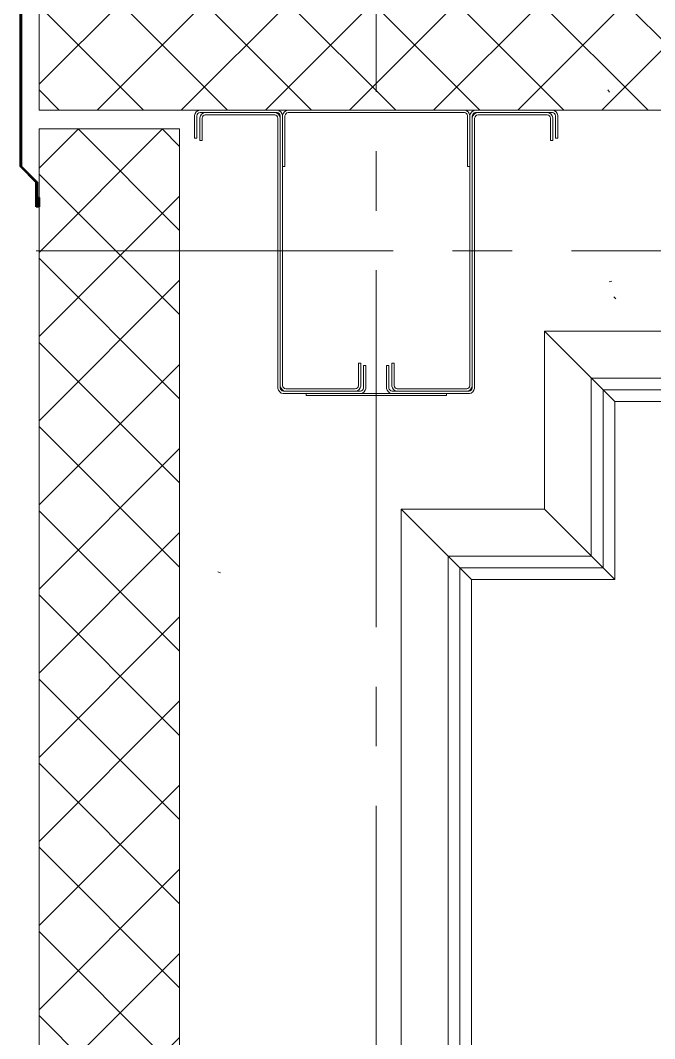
# Model space of a CAD drawing. Header units: millimetres. Extents: x -330955 to 144729, y -76510 to 25340.
# Drawn here: x 79638 to 80315, y -31908 to -30821 of the extents above; entities that cross this region are included whole.
import ezdxf

# ---------------------------------------------------------------- set-up
doc = ezdxf.new("R2010")
doc.units = ezdxf.units.MM
doc.header["$LTSCALE"] = 20
for name, pattern in [('CENTER2', [28.575000000000003, 19.05, -3.175, 3.175, -3.175]), ('XKITLINE00', [0]), ('XKITLINE02', [4, 2, -2])]:
    doc.linetypes.add(name, pattern=pattern)
doc.layers.get('0').update_dxf_attribs({"lineweight": 0})
for name, color, linetype, lineweight in [('A-WALL', 5, 'Continuous', 13), ('Part', 5, 'Continuous', 0), ('S-WALL-PATT', 7, 'Continuous', 0), ('Выноски', 7, 'Continuous', 15), ('Обобщенные модели', 7, 'Continuous', 18), ('Оси', 7, 'CENTER2', 9), ('Стены ГКЛ (графика)', 7, 'Continuous', 25)]:
    doc.layers.add(name, color=color, linetype=linetype, lineweight=lineweight)
pattern_1 = [(45, (0, 0), (-44.90128060534577, 44.90128060534577), []), (135, (0, 0), (-44.90128060534577, -44.90128060534576), [])]
pattern_2 = [(0, (12, 6), (3, 300), [3, -300]), (10, (108, 12), (-49.14003004104248, 295.9632704366632), [2.999999999999999, -299.9999999999998]), (20, (54, 78), (-99.78696513534288, 282.9338466657496), [3, -300]), (29.99999999999999, (120, 126), (-147.4019237886467, 261.3076211353316), [3, -300]), (40, (42.00000000000001, 144), (-190.5381495766049, 231.741695764753), [2.999999999999999, -299.9999999999998]), (49.99999999999999, (66, 216), (-227.8849701066338, 195.1344162353187), [3, -300]), (59.99999999999999, (24, 270), (-258.3076211353316, 152.5980762113534), [3, -300]), (70, (120, 264), (-280.8817258057955, 105.4251208600584), [2.999999999999999, -299.9999999999998]), (80, (192, 276), (-294.9213813706616, 55.04887655911575), [2.999999999999999, -299.9999999999998]), (90, (228, 204), (-300, 3.000000000000018), [3, -300]), (99.99999999999997, (288, 198), (-295.9632704366632, -49.14003004104247), [3, -299.9999999999999]), (110, (288, 90), (-282.9338466657496, -99.78696513534288), [3, -300]), (120, (234, 54), (-261.3076211353316, -147.4019237886466), [2.999999999999999, -299.9999999999998]), (130, (150, 72), (-231.741695764753, -190.5381495766049), [3, -300]), (140, (204, 126), (-195.1344162353188, -227.8849701066338), [3, -300]), (150, (150, 180), (-152.5980762113533, -258.3076211353316), [3, -300]), (160.0000000000001, (276, 12), (-105.4251208600585, -280.8817258057954), [3, -300])]

# ---------------------------------------------------------------- blocks, each defined once
blk = doc.blocks.new('Колонна К2')
at = {"layer": 'Part', "linetype": 'XKITLINE00', "lineweight": 0}
for p, q in [((-99.42504644859582, 152.4338393722428), (-98.5, 152.5)), ((-98.5, 152.5), (-17.5, 152.5)), ((-17.5, 152.5), (-16.57495355140418, 152.4338393722428)), ((16.57495355140418, 152.4338393722428), (17.5, 152.5)), ((17.5, 152.5), (98.5, 152.5)), ((98.5, 152.5), (99.42504644859582, 152.4338393722428)), ((-105, 146), (-104.9338393723592, 146.9250464488287)), ((-105, -141), (-105, 146)), ((-102.4529647831805, 146.5683505327906), (-102.5, 145.9107122735586)), ((-102.5, -141.0892877264414), (-102.5, 145.9107122735586)), ((-102.5, 143.5892877264414), (-102.440160356462, 144.4259552691365)), ((-102.5, -143.4107122735586), (-102.5, 143.5892877264414)), ((-99.95928576774895, 144.0692593530985), (-100, 143.5)), ((-100, -143.5), (-100, 143.5)), ((-98.41071227332577, 150), (-99.06835053255782, 149.9529647834133)), ((-98.41071227332577, 150), (-17.58928772620857, 150)), ((-96.92595526902005, 149.9401603563456), (-96.08928772620857, 150)), ((-96, 147.5), (-96.56925935298204, 147.4592857675161)), ((-96.08928772620857, 150), (-22.91071227332577, 150)), ((-96, 147.5), (-23, 147.5)), ((-22.43074064701796, 147.4592857675161), (-23, 147.5)), ((-22.91071227332577, 150), (-22.07404473097995, 149.9401603563456)), ((-19, 143.5), (-19.04071423225105, 144.0692593530985)), ((-19, 120), (-19, 143.5)), ((-16.93164946697652, 149.9529647834133), (-17.58928772620857, 150)), ((-16.559839643538, 144.4259552691365), (-16.5, 143.5892877264414)), ((-16.5, 120), (-16.5, 143.5892877264414)), ((-13.5, 145.9107122735586), (-13.54703521635383, 146.5683505327906)), ((-13.5, 122.5), (-13.5, 145.9107122735586)), ((-11.06616062764078, 146.9250464488287), (-11, 146)), ((-11, 146), (-11, 122.5)), ((11, 146), (11.06616062764078, 146.9250464488287)), ((11, 122.5), (11, 146)), ((13.54703521681949, 146.5683505327906), (13.5, 145.9107122735586)), ((13.5, 145.9107122735586), (13.5, 122.5)), ((16.5, 143.5892877264414), (16.559839643538, 144.4259552691365)), ((16.5, 120), (16.5, 143.5892877264414)), ((17.58928772667423, 150), (16.93164946744218, 149.9529647834133)), ((17.58928772667423, 150), (98.41071227379143, 150)), ((19.04071423271671, 144.0692593530985), (19, 143.5)), ((19, 120), (19, 143.5)), ((22.07404473097995, 149.9401603563456), (22.91071227379143, 150)), ((23, 147.5), (22.43074064701796, 147.4592857675161)), ((22.91071227379143, 150), (96.08928772667423, 150)), ((23, 147.5), (96, 147.5)), ((96.56925935298204, 147.4592857675161), (96, 147.5)), ((96.08928772667423, 150), (96.92595526902005, 149.9401603563456)), ((99.06835053302348, 149.9529647834133), (98.41071227379143, 150)), ((100, 143.5), (99.95928576774895, 144.0692593530985)), ((100, -143.5), (100, 143.5)), ((102.440160356462, 144.4259552691365), (102.5, 143.5892877264414)), ((102.5, 145.9107122735586), (102.4529647836462, 146.5683505327906)), ((102.5, -141.0892877264414), (102.5, 145.9107122735586)), ((102.5, -143.4107122735586), (102.5, 143.5892877264414)), ((104.9338393723592, 146.9250464488287), (105, 146)), ((105, -141), (105, 146)), ((-19, 120), (-16.5, 120)), ((-11, 122.5), (-13.5, 122.5)), ((13.5, 122.5), (11, 122.5)), ((19, 120), (16.5, 120)), ((-100, -143.5), (-100, -89.93383938604177)), ((-100, -89.93383938604177), (-97.5, -89.93383938604177)), ((-97.5, -89.93383938604177), (-97.47648239159025, -143.7395314031746)), ((97.5, -89.93383938604177), (97.47648239159025, -143.7395314031746)), ((100, -89.93383938604177), (97.5, -89.93383938604177)), ((100.0330803138204, -143.9625232244143), (100, -89.93383938604177)), ((-188.5, -117.5), (-186, -117.5)), ((-188.5, -141.0892877264414), (-188.5, -117.5)), ((-186, -117.5), (-186, -141)), ((188.5, -117.5), (186, -117.5)), ((186, -117.5), (186, -141)), ((188.5, -141.0892877264414), (188.5, -117.5)), ((-194, -143.5), (-194, -120)), ((-194, -120), (-191.5, -120)), ((-191.5, -120), (-191.5, -143.4107122735586)), ((191.5, -120), (191.5, -120)), ((191.5, -120), (191.5, -120)), ((191.5, -143.4107122735586), (191.5, -120)), ((191.5, -120), (194, -120)), ((194, -143.5), (194, -120)), ((-188.440160356462, -141.9259552691365), (-188.5, -141.0892877264414)), ((-186, -141), (-185.9592857672833, -141.5692593530985)), ((-105.040714232251, -141.5692593530985), (-105, -141)), ((-102.5, -141.0892877264414), (-102.559839643538, -141.9259552691365)), ((102.559839643538, -141.9259552691365), (102.5, -141.0892877264414)), ((105, -141), (105.0407142327167, -141.5692593530985)), ((185.959285767749, -141.5692593530985), (186, -141)), ((188.5, -141.0892877264414), (188.440160356462, -141.9259552691365)), ((-193.9338393723592, -144.4250464488287), (-194, -143.5)), ((-191.5, -143.4107122735586), (-191.4529647831805, -144.0683505327906)), ((-187.5, -150), (-188.4250464485958, -149.9338393722428)), ((-188.0683505325578, -147.4529647834133), (-187.4107122733258, -147.5)), ((-187.5, -150), (-106.5, -150)), ((-187.4107122733258, -147.5), (-106.5892877262086, -147.5)), ((-182.0892877262086, -147.5), (-182.9259552690201, -147.4401603563456)), ((-182.569259352982, -144.9592857675161), (-182, -145)), ((-182.0892877262086, -147.5), (-108.9107122733258, -147.5)), ((-182, -145), (-109, -145)), ((-109, -145), (-108.430740647018, -144.9592857675161)), ((-108.0740447309799, -147.4401603563456), (-108.9107122733258, -147.5)), ((-106.5892877262086, -147.5), (-105.9316494669765, -147.4529647834133)), ((-105.5749535514042, -149.9338393722428), (-106.5, -150)), ((-102.5470352163538, -144.0683505327906), (-102.5, -143.4107122735586)), ((-99.93383937235922, -144.4250464488287), (-100, -143.5)), ((-97.5, -143.4107122735586), (-97.4529647831805, -144.0683505327906)), ((-94.42504644854769, -149.9338393722575), (94.42504644854789, -149.9338393722575)), ((-94.06835053264085, -147.4529647834324), (94.06835053264102, -147.4529647834324)), ((97.5, -143.4107122735586), (97.4529647831805, -144.0683505327906)), ((99.93383937235922, -144.4250464488287), (100, -143.5)), ((100.0661606276408, -144.4250464488287), (100, -143.5)), ((102.5, -143.4107122735586), (102.5470352168195, -144.0683505327906)), ((106.5, -150), (105.5749535514042, -149.9338393722428)), ((105.9316494674422, -147.4529647834133), (106.5892877266742, -147.5)), ((106.5, -150), (187.5, -150)), ((106.5892877266742, -147.5), (187.4107122737914, -147.5)), ((108.9107122737914, -147.5), (108.0740447309799, -147.4401603563456)), ((108.430740647018, -144.9592857675161), (109, -145)), ((108.9107122737914, -147.5), (182.0892877266742, -147.5)), ((109, -145), (182, -145)), ((182, -145), (182.569259352982, -144.9592857675161)), ((182.9259552690201, -147.4401603563456), (182.0892877266742, -147.5)), ((187.4107122737914, -147.5), (188.0683505330235, -147.4529647834133)), ((188.4250464485958, -149.9338393722428), (187.5, -150)), ((191.4529647836462, -144.0683505327906), (191.5, -143.4107122735586)), ((194, -143.5), (193.9338393723592, -144.4250464488287))]:
    blk.add_line(p, q, dxfattribs=at)
at = {"layer": 'Part', "linetype": 'XKITLINE02', "lineweight": 0}
for p, q in [((-100, -140.0001452717697), (-100, 139.9998547282303)), ((100, -140.0001452717697), (100, 139.9998547282303))]:
    blk.add_line(p, q, dxfattribs=at)
at = {"layer": 'Part', "linetype": 'XKITLINE00', "lineweight": 0}
blk.add_lwpolyline([(-74.99999999999999, 152.5), (-74.99999999999999, 154.5), (74.99999999999999, 154.5), (74.99999999999999, 152.5), (-74.99999999999999, 152.5)], dxfattribs=at)
for centre, radius, start, end in [((-98.5, 146), 6.499999999995562, 98.18181817978395, 171.8181818202161), ((-17.5, 146), 6.499999999989522, 8.181818179783926, 81.81818182021608), ((17.5, 146), 6.499999999999175, 98.18181817978395, 171.8181818202161), ((98.5, 146), 6.499999999989522, 8.181818179783926, 81.81818182021608), ((-98.5, 146), 3.993614015769151, 98.18181817978395, 171.8181818202161), ((-96, 143.5), 6.506385984226687, 98.18181817978395, 171.8181818202161), ((-96, 143.5), 3.999999999991231, 98.18181817978395, 171.8181818202161), ((-23, 143.5), 3.999999999987617, 8.181818179783926, 81.81818182021608), ((-23, 143.5), 6.50638598422186, 8.181818179783926, 81.81818182021608), ((-17.5, 146), 3.993614015776985, 8.181818179783926, 81.81818182021608), ((17.5, 146), 3.993614015773978, 98.18181817978395, 171.8181818202161), ((23, 143.5), 6.506385984229692, 98.18181817978395, 171.8181818202161), ((23, 143.5), 3.999999999996058, 98.18181817978395, 171.8181818202161), ((96, 143.5), 3.999999999996058, 8.181818179783926, 81.81818182021608), ((96, 143.5), 6.506385984231515, 8.181818179783926, 81.81818182021608), ((98.5, 146), 3.993614015764325, 8.181818179783926, 81.81818182021608), ((-187.5, -143.5), 6.499999999998569, 188.1818181797839, 261.8181818202161), ((-187.5, -143.5), 3.993614015776985, 188.1818181797839, 261.8181818202161), ((-182, -141), 6.506385984230301, 188.1818181797839, 261.8181818202161), ((-182, -141), 3.999999999987617, 188.1818181797839, 261.8181818202161), ((-109, -141), 3.999999999991231, 278.1818181797839, 351.8181818202161), ((-109, -141), 6.506385984226687, 278.1818181797839, 351.8181818202161), ((-106.5, -143.5), 3.993614015769151, 278.1818181797839, 351.8181818202161), ((-106.5, -143.5), 6.499999999999782, 278.1818181797839, 351.8181818202161), ((-93.5, -143.5), 6.499999999998569, 188.181818179784, 261.8181818202164), ((-93.5, -143.5), 3.993614015776985, 188.181818179784, 261.8181818202164), ((93.5, -143.5), 3.993614015776985, 278.1818181797836, 351.8181818202161), ((93.5, -143.5), 6.499999999998569, 278.1818181797836, 351.8181818202161), ((106.5, -143.5), 6.499999999993742, 188.1818181797839, 261.8181818202161), ((106.5, -143.5), 3.993614015764325, 188.1818181797839, 261.8181818202161), ((109, -141), 6.506385984231515, 188.1818181797839, 261.8181818202161), ((109, -141), 3.999999999996058, 188.1818181797839, 261.8181818202161), ((182, -141), 4.000000000000884, 278.1818181797839, 351.8181818202161), ((182, -141), 6.506385984222467, 278.1818181797839, 351.8181818202161), ((187.5, -143.5), 3.993614015778804, 278.1818181797839, 351.8181818202161), ((187.5, -143.5), 6.499999999999782, 278.1818181797839, 351.8181818202161)]:
    blk.add_arc(centre, radius, start, end, dxfattribs=at)
blk = doc.blocks.new('*U245')
at = {"layer": 'S-WALL-PATT', "lineweight": 0, "true_color": 0x636466}
h = blk.add_hatch(dxfattribs=at)
h.set_pattern_fill('ANSI37', color=251, scale=20)
h.set_pattern_definition(pattern_1)
h.paths.add_polyline_path([(-150, 0), (-1.4210854715202e-14, 0), (1.4210854715202e-14, 4329.999999999999), (-150, 4329.999999999999)])
at = {"color": 0}
blk.add_lwpolyline([(-150, 0), (0, 0), (0, 4329.999999999999), (-150, 4329.999999999999)], close=True, dxfattribs=at)
blk = doc.blocks.new('*U252')
at = {"layer": 'S-WALL-PATT', "lineweight": 0, "true_color": 0x636466}
h = blk.add_hatch(dxfattribs=at)
h.set_pattern_fill('ANSI37', color=251, scale=20)
h.set_pattern_definition(pattern_1)
h.paths.add_polyline_path([(-150, 0), (1.4210854715202e-14, 1.4210854715202e-14), (1.4210854715202e-14, 1260), (-150, 1260)])
at = {"color": 0}
blk.add_lwpolyline([(-150, 0), (0, 0), (0, 1260), (-150, 1260)], close=True, dxfattribs=at)
blk = doc.blocks.new('*U1108')
at = {"layer": 'A-WALL', "linetype": 'Continuous', "lineweight": 18}
h = blk.add_hatch(dxfattribs=at)
h.set_pattern_fill('GENERAL_TEXTURE', color=30, scale=300, style=0, pattern_type=2)
h.set_pattern_definition(pattern_2)
h.paths.add_polyline_path([(12.5, 0), (12.5, -12.5), (530.7155004115775, -12.5), (530.7155004115775, 0)], flags=0)
at = {"layer": 'A-WALL', "color": 30}
blk.add_line((0.8847013400118158, -1.347017690507073), (190.8557045615416, -1.347017690507073), dxfattribs=at)
at = {"layer": 'A-WALL', "color": 11}
for p, q in [((13.38470134001181, -13.84701769050707), (203.3557045615416, -13.84701769050707)), ((25.88470134001181, -26.34701769050707), (215.8557045615416, -26.34701769050707))]:
    blk.add_line(p, q, dxfattribs=at)
at = {"layer": 'A-WALL', "color": 8, "linetype": 'Continuous', "lineweight": 0}
blk.add_line((75.8847013400118, -76.34701769050707), (265.8557045615416, -76.34701769050707), dxfattribs=at)
for points in [[(75.8847013400118, -76.34701769050707), (0.8847013400118158, -1.347017690507073)], [(265.8557045615416, -76.34701769050707), (190.8557045615416, -1.347017690507073)]]:
    blk.add_lwpolyline(points, dxfattribs=at)
blk = doc.blocks.new('*U1107')
at = {"layer": 'A-WALL', "linetype": 'Continuous', "lineweight": 18}
h = blk.add_hatch(dxfattribs=at)
h.set_pattern_fill('GENERAL_TEXTURE', color=30, scale=300, style=0, pattern_type=2)
h.set_pattern_definition(pattern_2)
h.paths.add_polyline_path([(12.5, 0), (12.5, -12.5), (530.7155004115775, -12.5), (530.7155004115775, 0)], flags=0)
at = {"layer": 'A-WALL', "color": 30}
blk.add_line((0.8847013400118158, -1.347017690507073), (153.8925894889289, -1.347017690507073), dxfattribs=at)
at = {"layer": 'A-WALL', "color": 11}
for p, q in [((13.38470134001181, -13.84701769050707), (166.3925894889289, -13.84701769050707)), ((25.88470134001181, -26.34701769050707), (178.8925894889289, -26.34701769050707))]:
    blk.add_line(p, q, dxfattribs=at)
at = {"layer": 'A-WALL', "color": 8, "linetype": 'Continuous', "lineweight": 0}
blk.add_line((75.8847013400118, -76.34701769050707), (228.8925894889289, -76.34701769050707), dxfattribs=at)
for points in [[(75.8847013400118, -76.34701769050707), (0.8847013400118158, -1.347017690507073)], [(228.8925894889289, -76.34701769050707), (153.8925894889289, -1.347017690507073)]]:
    blk.add_lwpolyline(points, dxfattribs=at)
blk = doc.blocks.new('*U1106')
at = {"layer": 'A-WALL', "color": 30, "linetype": 'Continuous'}
blk.add_line((0.8847013400118158, -1.347017690507073), (3379.884701295308, -1.347017690507073), dxfattribs=at)
at = {"layer": 'A-WALL', "color": 11, "linetype": 'Continuous'}
for p, q in [((0.8847013400118158, -13.84701769050707), (3392.384701295308, -13.84701769050707)), ((0.8847013400118158, -26.34701769050707), (3404.884701295308, -26.34701769050707))]:
    blk.add_line(p, q, dxfattribs=at)
at = {"layer": 'A-WALL', "color": 8, "linetype": 'Continuous', "lineweight": 0}
blk.add_line((0.8847013400118158, -76.34701769050706), (3454.884701295308, -76.34701769050707), dxfattribs=at)
blk.add_lwpolyline([(3454.884701295308, -76.34701769050707), (3379.884701295308, -1.347017690507073)], dxfattribs=at)
blk = doc.blocks.new('*U1109')
at = {"layer": 'A-WALL', "linetype": 'Continuous', "lineweight": 18}
h = blk.add_hatch(dxfattribs=at)
h.set_pattern_fill('GENERAL_TEXTURE', color=30, scale=300, style=0, pattern_type=2)
h.set_pattern_definition(pattern_2)
h.paths.add_polyline_path([(12.5, 0), (12.5, -12.5), (530.7155004115775, -12.5), (530.7155004115775, 0)], flags=0)
at = {"layer": 'A-WALL', "color": 30}
blk.add_line((0.8847013400118158, -1.347017690507073), (692.8837389512373, -1.347017690507073), dxfattribs=at)
at = {"layer": 'A-WALL', "color": 11}
for p, q in [((13.38470134001181, -13.84701769050707), (705.3837389512373, -13.84701769050707)), ((25.88470134001181, -26.34701769050707), (717.8837389512373, -26.34701769050707))]:
    blk.add_line(p, q, dxfattribs=at)
at = {"layer": 'A-WALL', "color": 8, "linetype": 'Continuous', "lineweight": 0}
blk.add_line((75.8847013400118, -76.34701769050707), (767.8837389512373, -76.34701769050707), dxfattribs=at)
for points in [[(75.8847013400118, -76.34701769050707), (0.8847013400118158, -1.347017690507073)], [(767.8837389512373, -76.34701769050707), (692.8837389512373, -1.347017690507073)]]:
    blk.add_lwpolyline(points, dxfattribs=at)
blk = doc.blocks.new('190_ФЭ_Стена_Стык угловой внешний фигурный - ФЭ-У1_230х230-1307890-_О__L1_0_000_')
at = {"layer": 'Обобщенные модели', "lineweight": 9}
h = blk.add_hatch(dxfattribs=at)
h.set_pattern_fill('FP_6', color=256, style=0, pattern_type=2)
h.set_pattern_definition([(45, (0, 0), (-106.0660171779821, 106.0660171779821), [])])
h.paths.add_polyline_path([(-231.2335241628594, -295.0003139582585), (-64.99999999984973, -295.0003139582544), (-47.99999999984923, -278.000313958254), (-48.41421356222264, -277.0003139582586), (-65.41421356222098, -294.0003139582547), (-293.9999999998496, -294.0003139582586), (-293.9999999998493, -65.41452752063105), (-276.9999999998488, -48.41452752063062), (-277.9999999998486, -48.00031395826261), (-294.999999999849, -65.00031395825872), (-294.9999999998494, -295.0003139582584)], flags=0)
h.paths.add_polyline_path([(-22.9999999998495, -276.0003139582545), (-21.99999999984972, -275.0003139582547), (-31.99999999984853, -276.0003139582545)], flags=0)
h.paths.add_polyline_path([(-275.999999999849, -32.00031395825759), (-274.9999999998492, -32.00031395825759), (-275.999999999849, -23.00031395825964)], flags=0)
at = {"layer": 'Обобщенные модели', "lineweight": 40}
for p, q in [((-274.9999999998474, -22.00031395825124), (-277.9999999998474, -22.00031395825123)), ((-277.9999999998474, -22.00031395825123), (-277.9999999998473, -48.00031395825026)), ((-276.9999999998474, -48.41452752062338), (-276.9999999998474, -23.00031395825087)), ((-276.9999999998474, -23.00031395825087), (-275.9999999998474, -23.00031395825087)), ((-275.9999999998474, -23.00031395825087), (-275.9999999998474, -32.00031395825109)), ((-275.9999999998474, -32.00031395825109), (-274.9999999998474, -32.00031395825109)), ((-274.9999999998474, -32.00031395825109), (-274.9999999998474, -22.00031395825124)), ((-277.9999999998473, -48.00031395825026), (-294.9999999998471, -65.00031395825012)), ((-293.9999999998472, -65.41452752062324), (-276.9999999998474, -48.41452752062338)), ((-294.9999999998471, -65.00031395825012), (-294.9999999998471, -295.0003139582497)), ((-293.9999999998471, -294.0003139582497), (-293.9999999998472, -65.41452752062324)), ((-48.41421356222038, -277.00031395825), (-65.41421356221973, -294.0003139582496)), ((-64.99999999984817, -295.0003139582497), (-47.9999999998473, -278.00031395825)), ((-22.99999999984727, -277.00031395825), (-48.41421356222038, -277.00031395825)), ((-47.9999999998473, -278.00031395825), (-21.99999999984746, -278.00031395825)), ((-21.99999999984746, -275.0003139582502), (-31.99999999984728, -275.0003139582502)), ((-31.99999999984728, -275.0003139582502), (-31.99999999984728, -276.0003139582502)), ((-31.99999999984728, -276.0003139582502), (-22.99999999984727, -276.0003139582502)), ((-22.99999999984727, -276.0003139582502), (-22.99999999984727, -277.00031395825)), ((-21.99999999984746, -278.00031395825), (-21.99999999984746, -275.0003139582502)), ((-294.9999999998471, -295.0003139582497), (-64.99999999984817, -295.0003139582497)), ((-65.41421356221973, -294.0003139582496), (-293.9999999998471, -294.0003139582497))]:
    blk.add_line(p, q, dxfattribs=at)

msp = doc.modelspace()

# ---------------------------------------------------------------- linework, layer by layer
at = {"layer": 'Оси'}
for p, q in [((80017.92769579006, -45184.57642841683), (80017.92769579006, -29743.71329325248)), ((112039.911002455, -31066.75194727859), (61353.4322755239, -31066.7519472786))]:
    msp.add_line(p, q, dxfattribs=at)

# ---------------------------------------------------------------- block references
at = {"color": 1, "xscale": -1, "rotation": 180}
msp.add_blockref('Колонна К2', (80017.92769579006, -31066.75194727859), dxfattribs=at)
at = {"layer": 'Выноски', "xscale": -1}
for name, p, rotation in [('*U252', (80917.92769579006, -30916.75194727859), 90), ('*U245', (79807.92769579006, -30936.75194727859), 180)]:
    msp.add_blockref(name, p, dxfattribs=dict(at, rotation=rotation))
at = {"layer": 'Обобщенные модели', "xscale": -1, "rotation": 180}
msp.add_blockref('190_ФЭ_Стена_Стык угловой внешний фигурный - ФЭ-У1_230х230-1307890-_О__L1_0_000_', (79932.99903939826, -31041.82329088679), dxfattribs=at)
at = {"layer": 'Стены ГКЛ (графика)', "xscale": -1, "rotation": 270}
for name, p in [('*U1108', (80273.89432154519, -31418.39522491146, 4014)), ('*U1106', (80120.88643312005, -34797.39522482151, 4014))]:
    msp.add_blockref(name, p, dxfattribs=at)
at = {"layer": 'Стены ГКЛ (графика)', "rotation": 180}
for name, p in [('*U1109', (80965.43167598915, -31228.88717122367, 3981)), ('*U1107', (80273.43200519413, -31418.8575412614, 4014))]:
    msp.add_blockref(name, p, dxfattribs=at)

doc.saveas('drawing.dxf')
